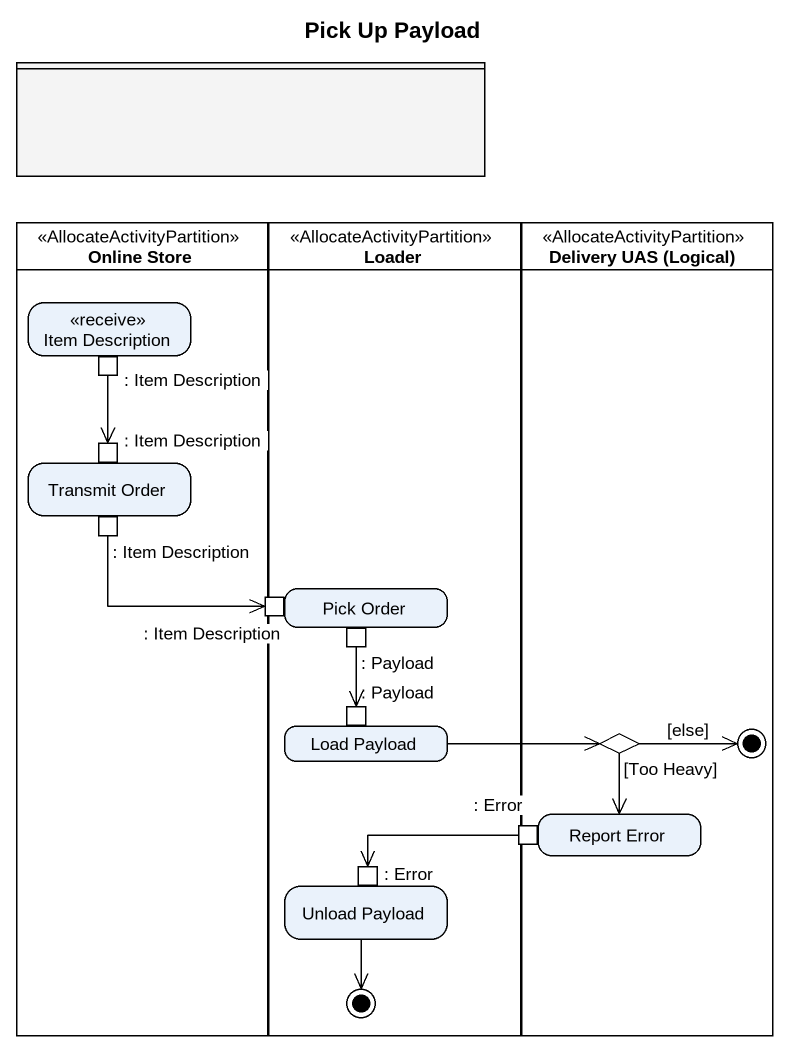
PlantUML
@startuml
title Pick Up Payload
hide empty description
state " " as lane1 <<partition>> #F4F4F4
state "Online Store" as Online_Store <<AllocateActivityPartition>> {
  state "Item Description" as Item_Description <<receive>> {
    state ": Item Description" as Item_Description_2 <<outputPin>>
  }
  state "Transmit Order" as Transmit_Order {
    state ": Item Description" as Item_Description_3 <<inputPin>>
    state ": Item Description" as Item_Description_4 <<outputPin>>
  }
}
state Loader <<AllocateActivityPartition>> {
  state "Pick Order" as Pick_Order {
    state ": Item Description" as Item_Description_5 <<inputPin>>
    state ": Payload" as Payload <<outputPin>>
  }
  state "Load Payload" as Load_Payload {
    state ": Payload" as Payload_2 <<inputPin>>
  }
  state "Unload Payload" as Unload_Payload {
    state ": Error" as Error_2 <<inputPin>>
  }
  Unload_Payload --> [*]
}
state "Delivery UAS (Logical)" as Delivery_UAS_Logical <<AllocateActivityPartition>> {
  state choice1 <<choice>>
  state "Report Error" as Report_Error {
    state ": Error" as Error <<outputPin>>
  }
  choice1 -right-> [*] : [else]
}
Item_Description_2 --> Item_Description_3
Item_Description_4 -right-> Item_Description_5
Payload --> Payload_2
Load_Payload -right-> choice1
choice1 --> Report_Error : [Too Heavy]
Error -left-> Error_2
@enduml
